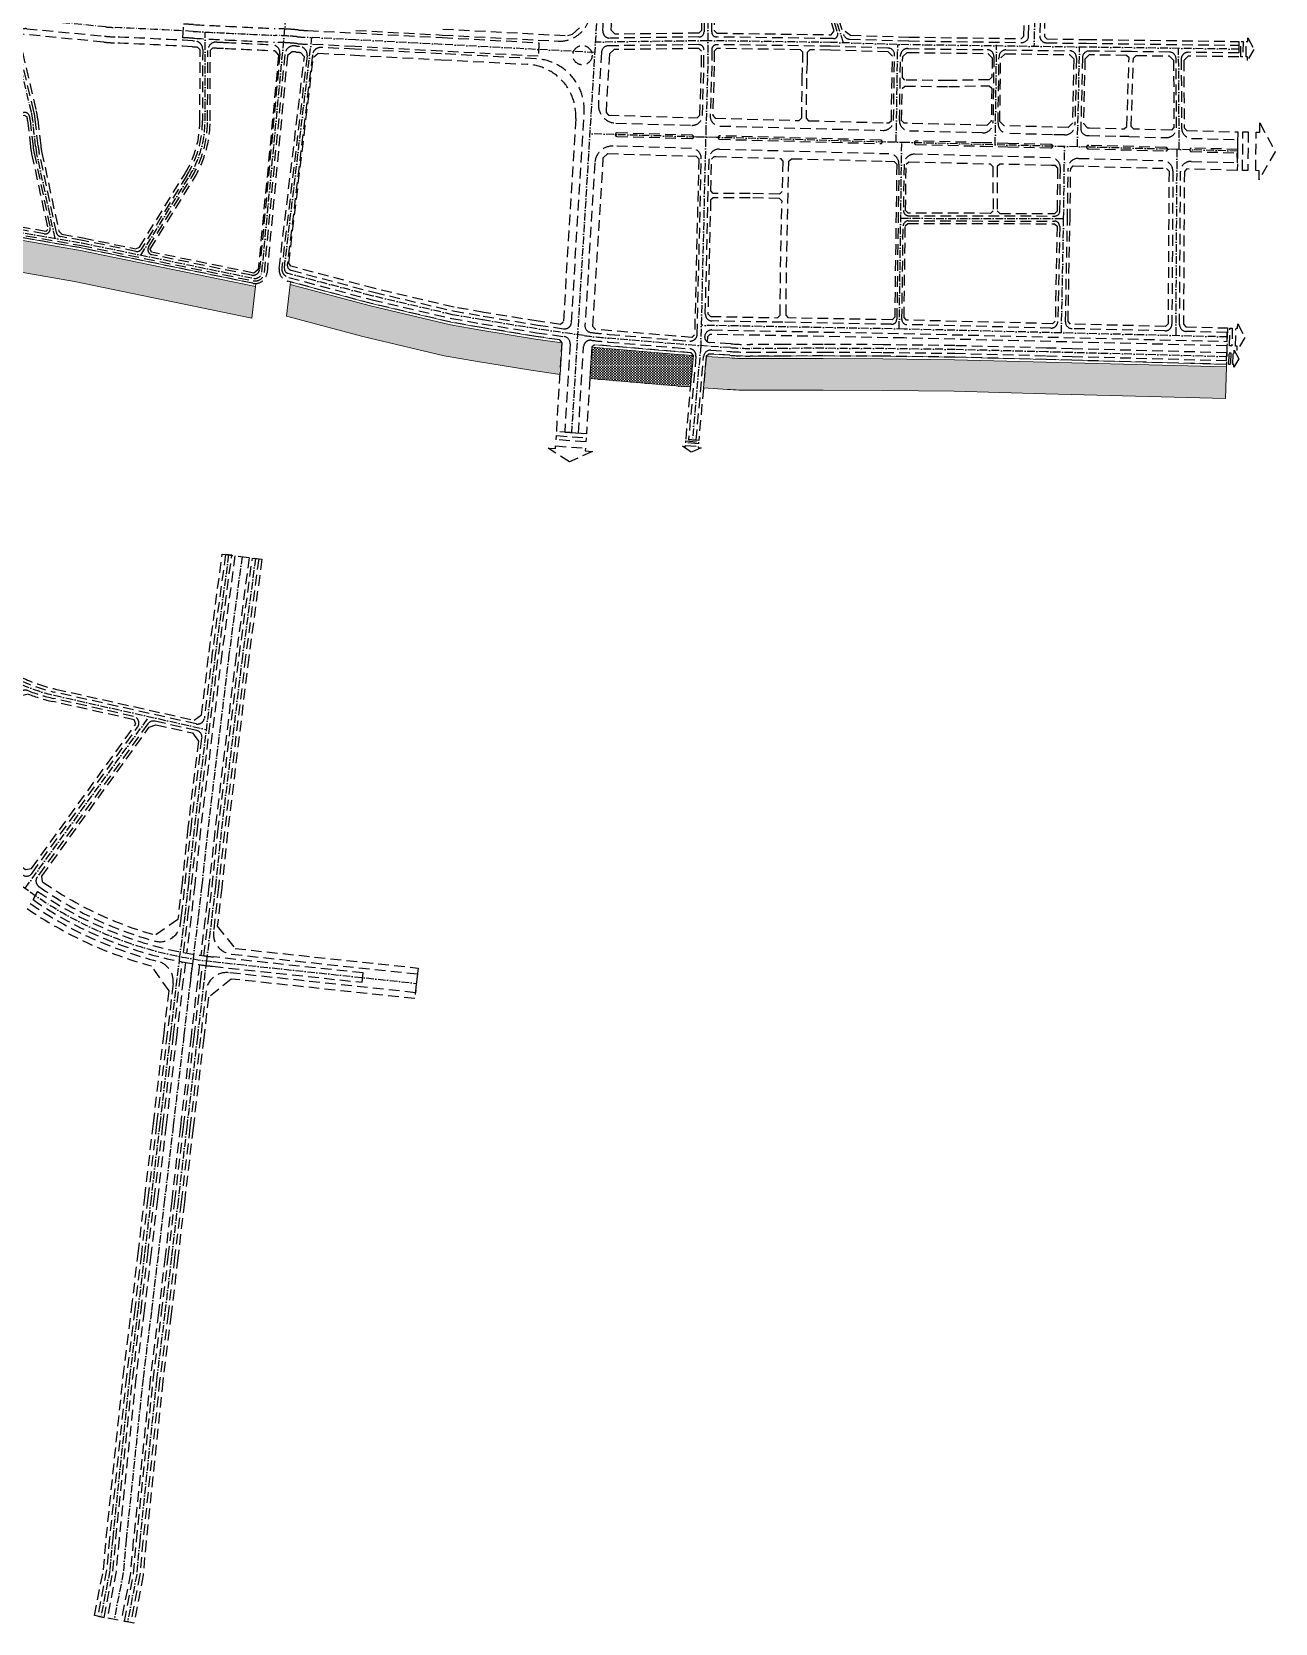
# Model space of a CAD drawing. Header units: metres. Extents: x 566107 to 571261, y 2062953 to 2068466.
# Drawn here: x 569235 to 570692, y 2062990 to 2064854 of the extents above; entities that cross this region are included whole.
import ezdxf

# ---------------------------------------------------------------- set-up
doc = ezdxf.new("R2010")
doc.units = ezdxf.units.M
doc.linetypes.add('ACAD_ISO10W100', pattern=[18.5, 12, -3, 0.5, -3])
doc.linetypes.add('HIDDEN', pattern=[0.375, 0.25, -0.125])
doc.layers.add('datKeSog', color=251, linetype='CONTINUOUS', lineweight=13)
doc.layers.add('datMatNc', color=150, linetype='CONTINUOUS', lineweight=13)
for name, color, linetype in [('hacth sdd', 8, 'CONTINUOUS'), ('LogDg phu', 7, 'CONTINUOUS'), ('TimDg', 222, 'CONTINUOUS'), ('ViaHeSphu', 32, 'CONTINUOUS')]:
    doc.layers.add(name, color=color, linetype=linetype)

msp = doc.modelspace()

# ---------------------------------------------------------------- hatches: boundary and pattern name
at = {"layer": 'hacth sdd'}
h = msp.add_hatch(dxfattribs=at)
h.set_pattern_fill('DASH', color=152, scale=0.5, style=0)
edge = h.paths.add_edge_path()
edge.add_line((568837.459, 2064562.002), (568933.757, 2064568.028))
edge.add_arc((568912.148, 2064913.353), 346, 273.580691, 279.855902)
edge.add_line((568971.373, 2064572.459), (569082.66, 2064591.794))
edge.add_arc((569096.183, 2064513.96), 79, 80.127558, 99.855902, ccw=False)
edge.add_line((569109.728, 2064591.79), (569284.965, 2064561.293))
edge.add_line((569284.965, 2064561.293), (569492.707, 2064518.576))
edge.add_line((569492.707, 2064518.576), (569496.983, 2064555.471))
edge.add_line((569496.983, 2064555.471), (569291.864, 2064597.648))
edge.add_line((569291.864, 2064597.648), (569116.072, 2064628.242))
edge.add_arc((569096.183, 2064513.96), 116, 80.127558, 99.855902)
edge.add_line((569076.327, 2064628.248), (568965.039, 2064608.913))
edge.add_arc((568912.148, 2064913.353), 309, 273.580691, 279.855902, ccw=False)
edge.add_line((568931.446, 2064604.956), (568810.822, 2064597.408))
edge.add_arc((568807.137, 2064656.292), 59, 220.390146, 273.580691, ccw=False)
edge.add_line((568762.2, 2064618.061), (568694.776, 2064697.311))
edge.add_line((568694.776, 2064697.311), (568616.569, 2064783.595))
edge.add_arc((568530.621, 2064705.692), 116, 42.189184, 58.961955)
edge.add_line((568590.431, 2064805.084), (568552.855, 2064827.695))
edge.add_arc((568596.166, 2064899.668), 84, 205.366648, 238.961955, ccw=False)
edge.add_line((568520.265, 2064863.682), (568517.296, 2064869.944))
edge.add_line((568517.296, 2064869.944), (568514.691, 2064870.79))
edge.add_line((568514.691, 2064870.79), (568490.754, 2064857.7))
edge.add_line((568490.754, 2064857.7), (568489.372, 2064851.338))
edge.add_line((568489.372, 2064851.338), (568491.721, 2064848.199))
edge.add_arc((568563.374, 2064901.828), 89.5, 216.813245, 244.311221)
edge.add_line((568524.578, 2064821.174), (568549.328, 2064809.268))
edge.add_arc((568458.08, 2064619.573), 210.5, 42.30272, 64.311221, ccw=False)
edge.add_line((568613.766, 2064761.25), (568733.636, 2064629.527))
edge.add_arc((568577.951, 2064487.85), 210.5, 27.900108, 42.30272, ccw=False)
edge.add_line((568763.983, 2064586.35), (568829.83, 2064461.987))
edge.add_line((568829.83, 2064461.987), (568851.506, 2064457.856))
edge.add_line((568851.506, 2064457.856), (568872.075, 2064482.201))
edge.add_line((568872.075, 2064482.201), (568846.46, 2064524.841))
edge.add_line((568846.46, 2064524.841), (568837.459, 2064562.002))
h = msp.add_hatch(dxfattribs=at)
h.set_pattern_fill('DASH', color=152, scale=0.5, style=0)
h.paths.add_polyline_path([(569824.985, 2064494.016), (569760.942, 2064504.525), (569725.245, 2064510.723), (569631.657, 2064532.73), (569537.517, 2064557.765), (569533.212, 2064520.624), (569622.666, 2064496.836), (569717.839, 2064474.456), (569754.781, 2064468.041), (569819.397, 2064457.438), (569853.783, 2064452.573), (569856.039, 2064489.622)])
h = msp.add_hatch(dxfattribs=at)
h.set_pattern_fill('DASH', color=152, scale=0.5, style=0)
h.paths.add_polyline_path([(570009.953, 2064474.761), (569987.319, 2064476.427), (569890.799, 2064484.623), (569888.55, 2064447.681), (569984.395, 2064439.542), (570006.697, 2064437.9)])
h = msp.add_hatch(dxfattribs=at)
h.set_pattern_fill('DASH', color=152, scale=0.5, style=0)
edge = h.paths.add_edge_path()
edge.add_line((570634.382, 2064461.324), (570453.354, 2064466.121))
edge.add_line((570453.354, 2064466.121), (570423.299, 2064466.968))
edge.add_line((570423.299, 2064466.968), (570315.962, 2064469.748))
edge.add_line((570315.962, 2064469.748), (570231.989, 2064470.859))
edge.add_line((570231.989, 2064470.859), (570162.008, 2064471.153))
edge.add_line((570162.008, 2064471.153), (570116.885, 2064471.072))
edge.add_line((570116.885, 2064471.072), (570076.24, 2064471.041))
edge.add_arc((570075.997, 2064789.459), 318.418, 265.772676, 270.043781, ccw=False)
edge.add_line((570052.525, 2064471.907), (570024.914, 2064473.651))
edge.add_line((570024.914, 2064473.651), (570021.657, 2064436.783))
edge.add_line((570021.657, 2064436.783), (570050.001, 2064434.993))
edge.add_arc((570075.997, 2064789.459), 355.418, 265.805485, 270.043781)
edge.add_line((570076.269, 2064434.041), (570116.932, 2064434.072))
edge.add_line((570116.932, 2064434.072), (570161.964, 2064434.153))
edge.add_line((570161.964, 2064434.153), (570231.667, 2064433.86))
edge.add_line((570231.667, 2064433.86), (570315.238, 2064432.754))
edge.add_line((570315.238, 2064432.754), (570422.299, 2064429.982))
edge.add_line((570422.299, 2064429.982), (570452.342, 2064429.134))
edge.add_line((570452.342, 2064429.134), (570633.402, 2064424.336))
edge.add_line((570633.402, 2064424.336), (570634.382, 2064461.324))

# ---------------------------------------------------------------- linework, layer by layer
at = {"layer": 'datKeSog'}
msp.add_lwpolyline([(569116.072, 2064628.242), (569291.864, 2064597.648), (569496.983, 2064555.471), (569497.33, 2064558.463), (569292.424, 2064600.596), (569116.586, 2064631.197, 0.08629439)], format="xyb", dxfattribs=at)
for points in [[(569725.846, 2064513.664), (569632.386, 2064535.641), (569537.866, 2064560.777), (569537.517, 2064557.765), (569631.657, 2064532.73), (569725.245, 2064510.723), (569760.942, 2064504.525), (569824.985, 2064494.016), (569856.039, 2064489.622), (569856.04, 2064489.632), (569853.252, 2064493.047), (569825.438, 2064496.982), (569761.441, 2064507.483)], [(569893.971, 2064487.364), (569890.8, 2064484.624), (569890.799, 2064484.623), (569987.319, 2064476.427), (570009.953, 2064474.761), (570009.953, 2064474.761), (570007.225, 2064477.969), (569987.556, 2064479.417)]]:
    msp.add_lwpolyline(points, close=True, dxfattribs=at)
msp.add_lwpolyline([(570316.02, 2064472.748), (570232.015, 2064473.859), (570162.012, 2064474.153), (570116.881, 2064474.072), (570076.238, 2064474.041, -0.01865107), (570052.731, 2064474.9), (570028.172, 2064476.451), (570024.914, 2064473.652), (570024.914, 2064473.651), (570052.525, 2064471.907, 0.01863837), (570076.24, 2064471.041), (570116.885, 2064471.072), (570162.008, 2064471.153), (570231.989, 2064470.859), (570315.962, 2064469.748), (570423.299, 2064466.968), (570453.354, 2064466.121), (570634.382, 2064461.324), (570634.462, 2064464.322), (570453.436, 2064469.119), (570423.38, 2064469.967)], format="xyb", close=True, dxfattribs=at)
at = {"layer": 'datMatNc'}
msp.add_lwpolyline([(569109.728, 2064591.79), (569284.965, 2064561.293), (569492.707, 2064518.576), (569496.983, 2064555.471), (569291.864, 2064597.648), (569116.072, 2064628.242, 0.08629439)], format="xyb", dxfattribs=at)
for points in [[(569824.985, 2064494.016), (569760.942, 2064504.525), (569725.245, 2064510.723), (569631.657, 2064532.73), (569537.517, 2064557.765), (569533.212, 2064520.624), (569622.666, 2064496.836), (569717.839, 2064474.456), (569754.781, 2064468.041), (569819.397, 2064457.438), (569853.783, 2064452.573), (569856.039, 2064489.622)], [(570009.953, 2064474.761), (569987.319, 2064476.427), (569890.799, 2064484.623), (569888.55, 2064447.681), (569984.395, 2064439.542), (570006.697, 2064437.9)]]:
    msp.add_lwpolyline(points, close=True, dxfattribs=at)
msp.add_lwpolyline([(570634.382, 2064461.324), (570453.354, 2064466.121), (570423.299, 2064466.968), (570315.962, 2064469.748), (570231.989, 2064470.859), (570162.008, 2064471.153), (570116.885, 2064471.072), (570076.24, 2064471.041, -0.01863837), (570052.525, 2064471.907), (570024.914, 2064473.651), (570021.657, 2064436.783), (570050.001, 2064434.993, 0.01849516), (570076.269, 2064434.041), (570116.932, 2064434.072), (570161.964, 2064434.153), (570231.667, 2064433.86), (570315.238, 2064432.754), (570422.299, 2064429.982), (570452.342, 2064429.134), (570633.402, 2064424.336)], format="xyb", close=True, dxfattribs=at)
at = {"layer": 'LogDg phu', "linetype": 'HIDDEN', "ltscale": 50}
for points in [[(569903.824, 2064854.801), (569911.082, 2064973.99), (569910.776, 2065018.385), (569910.247, 2065028.137), (569916.969, 2065203.45, -0.4323334), (569927.958, 2065213.017), (569982.757, 2065207.53, -0.21172392), (569986.984, 2065205.126), (570023.307, 2065155.976, -0.1634053), (570024.481, 2065152.341), (570022.477, 2064977.444), (570022.347, 2064853.673, -0.41008722), (570016.425, 2064847.68), (569911.914, 2064846.315, -0.43602133), (569903.824, 2064854.801)], [(570173.954, 2064845.712), (570170.735, 2064845.809), (570037.263, 2064847.666, -0.41045236), (570031.347, 2064853.672), (570031.477, 2064977.388), (570033.218, 2065129.295, -0.67095361), (570043.54, 2065133.387), (570054.323, 2065122.184, -0.02550478), (570062.48, 2065112.795), (570101.534, 2065062.916, -0.08474038), (570121.045, 2065026.79), (570157.135, 2064920.079), (570178.867, 2064852.235, -0.5178152), (570173.954, 2064845.712)], [(570162.834, 2064921.955), (570185.663, 2064850.687, 0.31768347), (570193.039, 2064845.131), (570262.216, 2064843.028), (570394.587, 2064841.259, 0.41183404), (570402.692, 2064849.087), (570403.464, 2064885.014, 0.46847805)], [(570416.442, 2064883.836), (570415.694, 2064849.043, 0.41659709), (570423.586, 2064840.872), (570470.178, 2064840.249), (570648.988, 2064837.933), (570648.872, 2064828.934), (570589.544, 2064829.702, 0.41969423), (570581.441, 2064821.657), (570581.903, 2064740.897, 0.40458454), (570593.576, 2064728.97), (570647.558, 2064727.498), (570647.409, 2064715.998), (570593.262, 2064717.474, 0.83673394), (570593.153, 2064713.476), (570647.357, 2064711.998)], [(569614.537, 2064855.342), (569715.877, 2064849.977), (569851.288, 2064842.823, 0.41186144), (569889.121, 2064876.585)], [(569425.518, 2064843.111, -0.39951123), (569434.983, 2064833.094), (569434.724, 2064749.375, -0.13859691), (569416.478, 2064685.572), (569363.094, 2064599.271, -0.31471943), (569356.783, 2064596.551), (569294.102, 2064609.439), (569268.527, 2064613.89, -0.30561796), (569263.69, 2064618.538), (569243.374, 2064712.892, -0.02567538), (569242.192, 2064720.186), (569238.819, 2064750.893, 0.03128701), (569237.15, 2064760.501), (569220.773, 2064829.055, -0.02894691), (569218.293, 2064842.95), (569217.897, 2064846.268, -0.47868228), (569228.787, 2064857.406), (569319.896, 2064848.61, 0.01283319), (569332.408, 2064847.725, -0.00225041), (569423.325, 2064843.229, 0.00009236), (569425.518, 2064843.111)], [(569117.101, 2064634.153), (569292.983, 2064603.544), (569494.185, 2064562.172, 0.44639352), (569507.352, 2064571.912), (569531.565, 2064828.22, -0.41220487), (569542.393, 2064837.242, -0.00280832), (569545.025, 2064836.997, 0.00500621), (569548.17, 2064836.717, -0.42609561), (569557.315, 2064825.562), (569527.722, 2064577.913, 0.37349807), (569535.817, 2064565.978), (569633.479, 2064540.006), (569726.747, 2064518.075), (569762.19, 2064511.921), (569826.118, 2064501.43), (569858.619, 2064496.832, -0.3910497), (569865.484, 2064488.425), (569859.18, 2064384.906), (569875.138, 2064383.723), (569881.309, 2064485.06, -0.43052875), (569890.221, 2064492.52, 0.00787224), (569910.414, 2064490.484), (569987.912, 2064483.903), (570005.51, 2064482.608, -0.41850309), (570012.891, 2064473.926), (570004.278, 2064376.424), (570013.243, 2064375.632), (570021.892, 2064473.541, -0.40690002), (570030.366, 2064480.821), (570053.038, 2064479.389, 0.01867047), (570076.235, 2064478.541), (570116.875, 2064478.572), (570162.017, 2064478.653), (570232.054, 2064478.358), (570316.108, 2064477.247), (570423.502, 2064474.465), (570453.559, 2064473.618), (570634.617, 2064468.82), (570634.836, 2064477.817), (570453.805, 2064482.614), (570423.745, 2064483.462), (570316.284, 2064486.245), (570232.133, 2064487.358), (570162.028, 2064487.653), (570116.864, 2064487.572), (570076.228, 2064487.541, -0.01871056), (570053.655, 2064488.368), (570028.847, 2064489.935, -0.40274921), (570023.227, 2064496.066), (570023.245, 2064496.822, -0.41267068), (570031.39, 2064504.63), (570256.65, 2064500.462), (570635.163, 2064491.22), (570635.42, 2064501.716), (570587.306, 2064502.891, -0.40889443), (570579.501, 2064510.939), (570580.615, 2064690.056, -0.42039124), (570592.942, 2064701.977), (570647.208, 2064700.497), (570647.135, 2064712.004)], [(569451.47, 2064841.777, 0.00043403), (569461.777, 2064841.278, 0.00032629), (569516.005, 2064838.739, -0.42835943), (569525.499, 2064827.809), (569501.693, 2064575.806, -0.44639352), (569492.117, 2064568.723), (569375.56, 2064592.69, -0.52123712), (569371.666, 2064601.723), (569421.581, 2064682.416, 0.13859691), (569440.724, 2064749.357), (569440.979, 2064831.82, -0.42777672), (569451.47, 2064841.777)], [(569902.3, 2064829.779), (569898.607, 2064769.128, 0.42333833), (569918.943, 2064746.861), (570008.15, 2064744.205, 0.41383718), (570020.502, 2064755.827), (570022.305, 2064813.872), (570022.325, 2064832.671, 0.41835198), (570016.246, 2064838.677), (569910.181, 2064837.292, 0.39273697), (569902.3, 2064829.779)], [(570237.876, 2064834.764), (570170.536, 2064836.811), (570037.408, 2064838.663, 0.4179848), (570031.325, 2064832.67), (570031.305, 2064813.728), (570029.505, 2064755.776, 0.41545059), (570041.177, 2064743.407), (570232.046, 2064738.285, 0.41723492), (570244.367, 2064750.082), (570245.632, 2064826.635, 0.41015703), (570237.876, 2064834.764)], [(570361.949, 2064824.688), (570360.859, 2064747.161, -0.41759934), (570348.553, 2064735.334), (570263.053, 2064737.523, -0.41155876), (570251.362, 2064749.718), (570252.626, 2064826.201, -0.41828176), (570260.868, 2064834.065), (570262.019, 2064834.03), (570354.057, 2064832.8, -0.41441618), (570361.949, 2064824.688)], [(570523.113, 2064830.563), (570473.75, 2064831.202, 0.41137797), (570465.649, 2064823.384), (570463.771, 2064740.467, 0.41408748), (570471.584, 2064732.288), (570473.658, 2064732.24), (570509.483, 2064731.263, -0.00344374), (570519.943, 2064730.978), (570563.571, 2064729.788, 0.4239086), (570575.898, 2064741.852), (570575.439, 2064822.034, 0.40875406), (570567.542, 2064829.987), (570523.113, 2064830.563)], [(570114.871, 2064513.587), (570031.724, 2064515.126, -0.41575813), (570023.875, 2064523.315), (570028.188, 2064704.705, -0.41510919), (570040.506, 2064716.416), (570235.154, 2064711.192), (570238.976, 2064711.1, -0.41119434), (570250.685, 2064698.938), (570248.177, 2064517.149, -0.4155928), (570242.066, 2064511.233), (570114.871, 2064513.587)], [(570428.515, 2064717.782, 1.11319775), (570428.617, 2064721.78), (570378.251, 2064723.07), (570348.259, 2064723.838), (570270.738, 2064725.823, 1), (570270.636, 2064721.824), (570348.157, 2064719.839), (570378.149, 2064719.071), (570428.515, 2064717.782)], [(570563.584, 2064718.284), (570473.369, 2064720.744), (570472.841, 2064720.756, 1.15464792), (570472.748, 2064716.757), (570473.268, 2064716.745), (570563.475, 2064714.285, 0.95340948), (570563.584, 2064718.284)], [(570439.307, 2064643.936), (570439.913, 2064694.145, 0.41025281), (570428.221, 2064706.285), (570268.986, 2064710.362, 0.4176746), (570256.68, 2064698.532), (570255.934, 2064644.447, 0.41765169), (570261.921, 2064638.364), (570433.295, 2064638.009, 0.41129213), (570439.307, 2064643.936)], [(570445.844, 2064514.309), (570448.189, 2064634.074), (570448.908, 2064693.718, -0.41867422), (570461.234, 2064705.569), (570559.947, 2064702.877, -0.40806275), (570571.62, 2064690.807), (570570.504, 2064511.449, -0.41955277), (570562.309, 2064503.502), (570453.647, 2064506.155, -0.41279793), (570445.844, 2064514.309)], [(570439.027, 2064625.892), (570436.848, 2064514.606, -0.41563062), (570428.654, 2064506.765), (570260.028, 2064510.882, -0.4111079), (570254.175, 2064516.963), (570255.685, 2064626.447, -0.41078378), (570261.697, 2064632.364), (570433.041, 2064632.009, -0.41934957), (570439.027, 2064625.892)], [(569232.931, 2063833.14, 0.08968614), (569382.347, 2063765.382, -0.37653968), (569400.32, 2063739.319), (569393.458, 2063680.703), (569380.984, 2063575.176, 0.00024675), (569380.982, 2063575.156), (569370.789, 2063488.194), (569363.122, 2063422.952), (569355.352, 2063357.506), (569345.531, 2063278.694), (569325.798, 2063090.014), (569322.417, 2063052.404), (569312.067, 2062998.442), (569319.432, 2062997.029), (569329.854, 2063051.359), (569333.263, 2063089.288), (569352.983, 2063277.84), (569362.797, 2063356.6), (569370.57, 2063422.073), (569378.238, 2063487.321), (569388.431, 2063574.283, -0.00024675), (569388.432, 2063574.296), (569400.906, 2063679.827), (569408.47, 2063744.435), (569410.997, 2063764.719, -0.10503558), (569236.27, 2063837.519), (569241.519, 2063847.264, 0.10534106), (569412.359, 2063775.656), (569417.63, 2063817.962), (569421.945, 2063855.683), (569428.763, 2063920.171), (569453.713, 2064125.976), (569469.095, 2064240.763), (569461.662, 2064241.759), (569446.273, 2064126.925), (569436.968, 2064050.167, -0.44386032), (569427.274, 2064043.324), (569261.741, 2064080.479, -0.10221422), (569189.381, 2064113.186)], [(569230.118, 2064082.364, 0.34244906), (569220.706, 2064079.606), (569125.078, 2063947.323, 0.41537914), (569126.9, 2063936.135), (569223.867, 2063866.622, 0.41304894), (569235.011, 2063868.437), (569358.739, 2064039.59, 0.53851654), (569354.007, 2064052.083), (569260.099, 2064073.161, -0.03853705), (569230.118, 2064082.364)], [(569243.051, 2063852.901, 0.08607006), (569378.817, 2063789.059, 0.45701669), (569408.985, 2063809.237), (569410.182, 2063818.852), (569414.49, 2063856.503), (569421.31, 2063921.017), (569434.125, 2064026.721, 0.38517554), (569427.935, 2064035.489), (569378.957, 2064046.483, 0.29995352), (569370.721, 2064043.364), (569241.159, 2063864.139, 0.41851589), (569243.051, 2063852.901)]]:
    msp.add_lwpolyline(points, format="xyb", dxfattribs=at)
for points in [[(569411.708, 2064846.853), (569412.552, 2064862.831, -0.00029151), (569424.349, 2064862.201, 0.0016194), (569462.678, 2064860.257, 0.00034408), (569519.837, 2064857.583, -0.00291876), (569536.544, 2064856.715, -0.01020555), (569546.895, 2064855.904, 0.02070484), (569558.356, 2064855.248), (569614.38, 2064852.346), (569715.719, 2064846.982), (569828.997, 2064840.997), (569828.153, 2064825.019), (569714.875, 2064831.004), (569613.543, 2064836.368), (569557.808, 2064839.255, -0.02022632), (569545.32, 2064839.982, 0.01020555), (569535.621, 2064840.742, 0.00291876), (569519.1, 2064841.6, -0.00034408), (569461.92, 2064844.275, -0.0016194), (569423.487, 2064846.224, 0.00029151), (569411.708, 2064846.853, 0.00029151)], [(569613.386, 2064833.372), (569573.93, 2064835.416, 0.39467326), (569563.484, 2064826.616), (569534.142, 2064581.072, 0.37349807), (569538.558, 2064574.562), (569635.666, 2064548.738), (569728.548, 2064526.897), (569763.689, 2064520.795), (569827.477, 2064510.328), (569857.902, 2064506.023, 0.43776316), (569867.008, 2064513.458), (569881.937, 2064758.607, 0.4165696), (569825.213, 2064822.17), (569714.717, 2064828.008)], [(570366.854, 2064746.731), (570367.949, 2064824.619, -0.41401097), (570376.055, 2064832.506), (570450.755, 2064831.508, -0.41693459), (570458.646, 2064823.327), (570456.864, 2064744.636, -0.41433965), (570444.59, 2064732.911), (570430.444, 2064733.237), (570378.546, 2064734.566, -0.41083587)], [(569074.273, 2064640.07), (569004.59, 2064627.964, -0.50956744), (568997.623, 2064634.726), (569010.645, 2064725.63, -0.40135162), (569017.172, 2064730.751), (569051.594, 2064727.361, 0.07908062), (569091.76, 2064729.761), (569225.07, 2064759.222, -0.42901355), (569232.281, 2064754.362, -0.01446081), (569232.855, 2064750.238), (569236.228, 2064719.531, 0.02567538), (569237.509, 2064711.629), (569256.292, 2064624.393, -0.53184167), (569249.398, 2064617.219), (569118.129, 2064640.064, 0.08629439)], [(569920.544, 2064731.307), (570008.046, 2064728.701, 1), (570008.165, 2064732.699), (569920.663, 2064735.305, 1.11407927)], [(570040.761, 2064727.913), (570229.131, 2064722.858, 1), (570229.239, 2064726.856), (570040.868, 2064731.912, 1)], [(570005.718, 2064491.617, 0.42884969), (570014.303, 2064499.405), (570019.191, 2064704.931, 0.41245925), (570007.551, 2064717.211), (569915.997, 2064719.937, 0.40514729), (569894.411, 2064700.223), (569882.831, 2064510.053, 0.39744495), (569889.871, 2064501.623, 0.00842442), (569911.176, 2064499.452), (569988.623, 2064492.875)]]:
    msp.add_lwpolyline(points, format="xyb", close=True, dxfattribs=at)
for points in [[(570659.34, 2064842.318), (570659.395, 2064846.613), (570666.587, 2064833.185), (570659.052, 2064819.988), (570659.108, 2064824.283), (570657.472, 2064824.304), (570657.704, 2064842.339)], [(570651.268, 2064824.403), (570651.501, 2064842.401), (570653.954, 2064842.407), (570653.722, 2064824.371)], [(570653.228, 2064691.418), (570653.811, 2064736.419), (570659.944, 2064736.432), (570659.365, 2064691.338)], [(570673.41, 2064736.211), (570673.549, 2064746.95), (570691.529, 2064713.376), (570672.691, 2064680.379), (570672.83, 2064691.117), (570668.739, 2064691.17), (570669.319, 2064736.264)], [(570647.554, 2064506.693), (570647.677, 2064511.703), (570655.886, 2064495.942), (570646.92, 2064480.646), (570647.043, 2064485.656), (570645.134, 2064485.703), (570645.646, 2064506.74)], [(570637.898, 2064485.901), (570638.411, 2064506.895), (570641.273, 2064506.868), (570640.761, 2064485.831)], [(570637.36, 2064464.252), (570637.699, 2064477.747), (570639.539, 2064477.729), (570639.2, 2064464.205)], [(570643.577, 2064477.614), (570643.658, 2064480.834), (570648.928, 2064470.698), (570643.158, 2064460.87), (570643.239, 2064464.09), (570642.012, 2064464.121), (570642.35, 2064477.645)], [(569849.353, 2064380.848), (569884.26, 2064378.261), (569883.979, 2064373.498), (569849, 2064376.088)], [(569883.169, 2064363.055), (569891.499, 2064362.438), (569864.582, 2064350.073), (569839.86, 2064366.262), (569848.19, 2064365.645), (569848.425, 2064368.818), (569883.404, 2064366.229)], [(570015.492, 2064366.822), (570019.058, 2064366.507), (570007.449, 2064361.372), (569996.954, 2064368.458), (570000.52, 2064368.143), (570000.64, 2064369.502), (570015.612, 2064368.18)], [(570001.11, 2064374.651), (570016.052, 2064373.331), (570015.903, 2064371.292), (570000.93, 2064372.613)]]:
    msp.add_lwpolyline(points, close=True, dxfattribs=at)
at = {"layer": 'LogDg phu', "linetype": 'HIDDEN', "ltscale": 50, "elevation": 0}
for points in [[(569436.366, 2063771.791), (569441.758, 2063815.079), (569446.1, 2063853.024), (569452.909, 2063917.432), (569477.818, 2064122.9), (569493.18, 2064237.535), (569500.614, 2064236.539), (569485.258, 2064121.95), (569460.361, 2063916.586), (569453.555, 2063852.204), (569447.615, 2063800.291, 0.41644053), (569468.913, 2063773.698), (569686.532, 2063750.473), (569684.198, 2063728.598), (569465.285, 2063751.96, 0.41122325), (569438.901, 2063730.886), (569432.489, 2063676.111), (569420.013, 2063570.567), (569409.822, 2063483.619), (569402.15, 2063418.342), (569394.365, 2063352.759), (569384.577, 2063274.22), (569364.915, 2063086.21), (569361.384, 2063046.93), (569350.663, 2062991.039), (569343.297, 2062992.451), (569353.947, 2063047.974), (569357.45, 2063086.936), (569377.126, 2063275.074), (569386.92, 2063353.665), (569394.702, 2063419.222), (569402.373, 2063484.492), (569412.565, 2063571.447), (569425.04, 2063676.988), (569432.595, 2063741.521), (569435.006, 2063760.875)], [(569435.006, 2063760.875, 0.00644137), (569446.659, 2063759.479), (569621.881, 2063740.779), (569623.048, 2063751.717), (569447.826, 2063770.417, -0.00649116), (569436.367, 2063771.791)]]:
    msp.add_lwpolyline(points, format="xyb", dxfattribs=at)
msp.add_lwpolyline([(569447.826, 2063770.417, -0.02017209), (569412.359, 2063775.656, -0.10534106), (569241.519, 2063847.264), (569236.27, 2063837.519, 0.10503558), (569410.997, 2063764.719, 0.01979074), (569446.659, 2063759.479), (569621.881, 2063740.779), (569623.048, 2063751.717)], format="xyb", close=True, dxfattribs=at)
at = {"layer": 'LogDg phu', "linetype": 'HIDDEN', "ltscale": 50}
msp.add_circle((569879.918, 2064826.343), 11.302, dxfattribs=at)
at = {"layer": 'TimDg', "linetype": 'ACAD_ISO10W100', "ltscale": 0.75}
for points in [[(570355.73, 2065329.556), (570355.73, 2065252.291), (570352.23, 2065246.318), (570352.23, 2065175.984, 0.0555904), (570328.092, 2065106.216, 0.05906197), (570326.898, 2065094.775), (570325.109, 2065053.514, 0.17479629), (570345.783, 2064989.742, 0.08834296), (570354.627, 2064981.747, -0.05432043), (570378.91, 2064962.616, -0.0882649), (570389.992, 2064947.057), (570410.495, 2064909.646), (570408.925, 2064836.567)], [(570185.663, 2064840.853), (570159.984, 2064921.017), (570123.887, 2065027.751, 0.08474038), (570103.896, 2065064.765), (570064.842, 2065114.644, 0.02550478), (570056.484, 2065124.265), (570030.589, 2065151.169), (569982.179, 2065216.676)], [(569894.271, 2064829.537), (569715.297, 2064838.993), (569613.961, 2064844.357), (569558.084, 2064847.252, -0.02045579), (569546.107, 2064847.943, 0.01020555), (569536.083, 2064848.728, 0.00291876), (569519.469, 2064849.591, -0.00034408), (569462.299, 2064852.266, -0.0016194), (569423.918, 2064854.213, 0.00225041), (569332.902, 2064858.714, -0.01283319), (569320.953, 2064859.559), (569184.286, 2064872.753, 0.01264722), (569163.054, 2064874.447), (569138.07, 2064875.804), (569105.865, 2064876.833), (569010.37, 2064881.863), (568990.166, 2064882.927), (568938.999, 2064885.745, -0.02061511), (568920.085, 2064887.302), (568819.615, 2064899.762), (568728.969, 2064910.188), (568650.357, 2064918.979, 0.15414674), (568517.4, 2064892.786), (568466.297, 2064864.842)], [(568528.397, 2064867.538, 0.14764623), (568557.496, 2064835.407), (568595.071, 2064812.795, -0.07331596), (568623.237, 2064789.639), (568701.54, 2064703.251), (568769.055, 2064623.893, 0.23634642), (568810.26, 2064606.39), (568930.884, 2064613.938, 0.02738762), (568963.499, 2064617.78), (569074.787, 2064637.115, -0.08629439), (569117.615, 2064637.109), (569293.543, 2064606.491), (569494.789, 2064565.111, 0.44639352), (569504.365, 2064572.194), (569535.389, 2064900.597, -0.02429348)], [(569262.035, 2064611.975), (569240.442, 2064712.26, -0.02567538), (569239.21, 2064719.859), (569235.837, 2064750.566, 0.03128701), (569234.232, 2064759.804), (569217.855, 2064828.358, -0.02894691), (569215.314, 2064842.594), (569212.035, 2064870.074)], [(569362.338, 2064592.346), (569419.03, 2064683.994, 0.13859691), (569437.724, 2064749.366), (569438.046, 2064853.467)], [(570634.726, 2064473.319), (570453.682, 2064478.116), (570423.624, 2064478.964), (570316.196, 2064481.746), (570232.094, 2064482.858), (570162.023, 2064483.153), (570116.869, 2064483.072), (570076.231, 2064483.041, -0.0186903), (570053.346, 2064483.879), (570026.537, 2064485.572), (569988.267, 2064488.389), (569910.795, 2064494.968, -0.01138942), (569881.807, 2064498.096), (569826.798, 2064505.879), (569762.94, 2064516.358), (569727.647, 2064522.486), (569634.573, 2064544.372), (569535.09, 2064570.828, -0.37349807), (569530.675, 2064577.338), (569562.898, 2064847.002)]]:
    msp.add_lwpolyline(points, format="xyb", dxfattribs=at)
for points in [[(569911.806, 2065277.575), (569902.239, 2065028.074), (569902.777, 2065018.141), (569903.08, 2064974.206), (569867.159, 2064384.314)], [(570028.993, 2065153.33), (570026.977, 2064977.416), (570026.805, 2064813.8), (570024.569, 2064741.828), (570018.49, 2064486.165), (570008.761, 2064376.028)], [(570648.93, 2064833.434), (570470.12, 2064835.75), (570470.12, 2064835.75), (570262.118, 2064838.529), (570262.118, 2064838.529), (570170.635, 2064841.31), (570026.651, 2064843.313), (569895.005, 2064841.594)], [(570247.443, 2064724.399), (570249.333, 2064838.796)], [(570363.498, 2064721.447), (570365.142, 2064838.413)], [(570459.785, 2064719.057), (570462.43, 2064835.85)], [(570579.046, 2064715.861), (570578.368, 2064834.347)], [(570647.383, 2064713.998), (570473.319, 2064718.744), (570430.115, 2064719.741), (570260.276, 2064724.09), (570235.498, 2064724.688), (570036.698, 2064730.023), (570013.684, 2064730.534), (569888.469, 2064734.263)], [(570251.021, 2064505.817), (570254.034, 2064724.24)], [(570441.087, 2064501.21), (570443.689, 2064634.146), (570444.717, 2064719.404)], [(570576.276, 2064715.937), (570574.921, 2064497.942)], [(570252.808, 2064635.383), (570443.7, 2064634.987)], [(570635.292, 2064496.468), (570256.763, 2064505.71), (570019.059, 2064510.109)], [(569226.947, 2063850.88), (569372.22, 2064051.838)]]:
    msp.add_lwpolyline(points, dxfattribs=at)
at = {"layer": 'TimDg', "linetype": 'ACAD_ISO10W100', "ltscale": 0.75, "elevation": 0}
for points in [[(566803.155, 2064656.082), (567685.026, 2064355.582, 0.02300435), (567707.107, 2064349.175), (568107.625, 2064252.683, 0.07699729), (568145.766, 2064249.521), (568475.06, 2064272.93, -0.16092798), (568727.387, 2064208.998), (569232.814, 2063846.674, 0.12962825), (569447.242, 2063764.948), (569685.365, 2063739.536)], [(568929.787, 2064297.124), (569187.177, 2064110.152, 0.10221422), (569260.92, 2064076.82), (569438.882, 2064036.876)], [(569407.988, 2063770.899), (569404.747, 2063744.885), (569397.182, 2063680.265), (569384.708, 2063574.736, 0.00024675), (569384.706, 2063574.72), (569374.514, 2063487.758), (569366.846, 2063422.512), (569359.075, 2063357.053), (569349.257, 2063278.267), (569329.53, 2063089.651), (569326.136, 2063051.882), (569315.75, 2062997.735)], [(569423.662, 2063768.097), (569420.532, 2063742.978), (569412.973, 2063678.407), (569400.498, 2063572.87, 0.00024675), (569400.498, 2063572.869), (569390.306, 2063485.907), (569382.636, 2063420.647), (569374.858, 2063355.132), (569365.054, 2063276.457), (569345.356, 2063088.112), (569341.901, 2063049.667), (569331.365, 2062994.74)], [(569422.981, 2063762.636), (569420.532, 2063742.978), (569412.973, 2063678.407), (569400.498, 2063572.87, 0.00024675), (569400.498, 2063572.869), (569390.306, 2063485.907), (569382.636, 2063420.647), (569374.858, 2063355.132), (569365.054, 2063276.457), (569345.356, 2063088.112), (569341.901, 2063049.667), (569331.365, 2062994.74)]]:
    msp.add_lwpolyline(points, format="xyb", dxfattribs=at)
for points in [[(569465.378, 2064241.261), (569449.993, 2064126.45), (569425.037, 2063920.594), (569418.218, 2063856.093), (569413.906, 2063818.407), (569407.988, 2063770.899)], [(569481.138, 2064239.149), (569465.766, 2064124.438), (569440.836, 2063918.802), (569434.022, 2063854.354), (569429.694, 2063816.521), (569423.662, 2063768.097)], [(569481.138, 2064239.149), (569465.766, 2064124.438), (569440.836, 2063918.802), (569434.022, 2063854.354), (569429.694, 2063816.521), (569424.342, 2063773.558)], [(569496.897, 2064237.037), (569481.538, 2064122.425), (569456.635, 2063917.009), (569449.827, 2063852.614), (569445.482, 2063814.634), (569439.405, 2063765.854)], [(569439.405, 2063765.854), (569436.318, 2063741.071), (569428.764, 2063676.55), (569416.289, 2063571.007), (569406.098, 2063484.056), (569398.426, 2063418.782), (569390.642, 2063353.212), (569380.852, 2063274.647), (569361.182, 2063086.573), (569357.666, 2063047.452), (569346.98, 2062991.745)]]:
    msp.add_lwpolyline(points, dxfattribs=at)
at = {"layer": 'ViaHeSphu', "linetype": 'HIDDEN', "ltscale": 50}
for points in [[(569994.057, 2065029.085), (570017.059, 2065028.148), (570020.022, 2065025.026), (570019.477, 2064977.463), (570019.348, 2064855.219), (570016.345, 2064852.179), (569918.099, 2064850.896), (569913.404, 2064855.822), (569920.584, 2064973.734), (569920.274, 2065018.675), (569919.773, 2065027.915), (569922.61, 2065030.837)], [(570129.644, 2064911.11), (570037.409, 2064914.733), (570034.408, 2064911.85), (570034.348, 2064855.207), (570037.345, 2064852.165), (570170.835, 2064850.308), (570171.39, 2064850.292), (570174.863, 2064854.901), (570155.789, 2064914.447), (570151.96, 2064916.588)], [(569917.002, 2064832.881), (569911.699, 2064827.825), (569907.52, 2064759.205), (569910.337, 2064756.122), (570014.412, 2064753.023), (570017.504, 2064755.932), (570019.305, 2064813.92), (570019.323, 2064831.217), (570016.326, 2064834.178)], [(570034.305, 2064813.68), (570032.502, 2064755.645), (570035.408, 2064752.566), (570133.883, 2064749.923), (570136.909, 2064752.842), (570137.331, 2064799.418), (570138.076, 2064817.599), (570138.241, 2064829.76), (570135.282, 2064832.801), (570037.326, 2064834.164), (570034.323, 2064831.206)], [(570243.106, 2064825.101), (570238.191, 2064830.252), (570170.436, 2064832.312), (570146.281, 2064832.648), (570143.241, 2064829.69), (570143.075, 2064817.463), (570142.33, 2064799.293), (570141.908, 2064752.708), (570144.88, 2064749.628), (570236.071, 2064747.18), (570238.817, 2064747.114), (570241.866, 2064750.041)], [(570356.57, 2064797.642), (570309.089, 2064796.574), (570257.646, 2064797.156), (570254.696, 2064800.19), (570255.102, 2064824.736), (570260.182, 2064829.584), (570261.921, 2064829.531), (570354.999, 2064828.287), (570359.928, 2064823.221), (570359.612, 2064800.709)], [(570368.884, 2064748.818), (570369.927, 2064823.087), (570374.997, 2064828.02), (570450.727, 2064827.008), (570455.614, 2064821.942), (570453.91, 2064746.699), (570448.798, 2064741.816), (570430.663, 2064742.235), (570373.812, 2064743.69)], [(570517.826, 2064743.04), (570520.374, 2064823.098), (570517.47, 2064826.135), (570473.726, 2064826.702), (570468.613, 2064821.768), (570466.906, 2064746.4), (570471.792, 2064741.285), (570473.885, 2064741.237), (570514.732, 2064740.123)], [(570567.419, 2064825.489), (570572.448, 2064820.424), (570572.899, 2064741.537), (570569.918, 2064738.618), (570525.728, 2064739.823), (570522.824, 2064742.904), (570525.374, 2064823.033), (570528.469, 2064825.993)], [(570254.481, 2064787.191), (570257.531, 2064790.157), (570309.128, 2064789.573), (570356.472, 2064790.638), (570359.429, 2064787.706), (570358.886, 2064749.074), (570353.818, 2064744.202), (570260.835, 2064746.583), (570256.812, 2064746.68), (570253.863, 2064749.752)], [(569895.066, 2064505.336), (569892.259, 2064508.584), (569904.298, 2064706.282), (569909.599, 2064711.124), (570013.099, 2064708.042), (570013.263, 2064708.038), (570016.191, 2064704.972), (570011.286, 2064498.724), (570008.223, 2064495.945), (569988.979, 2064497.361)], [(570030.303, 2064667.476), (570031.187, 2064704.639), (570034.258, 2064707.571), (570036.146, 2064707.53), (570111.812, 2064705.499), (570114.745, 2064702.419), (570113.961, 2064666.602), (570110.896, 2064663.665), (570076.457, 2064664.369), (570033.232, 2064664.47)], [(570242.667, 2064516.473), (570121.423, 2064518.717), (570118.454, 2064521.772), (570119.019, 2064577.853), (570121.743, 2064702.231), (570124.807, 2064705.15), (570234.925, 2064702.195), (570245.226, 2064701.946), (570248.184, 2064698.874), (570245.708, 2064519.417)], [(570258.433, 2064644.371), (570259.181, 2064698.61), (570262.222, 2064701.533), (570357.778, 2064699.086), (570360.787, 2064696.009), (570360.968, 2064644.158), (570357.978, 2064641.165), (570261.392, 2064641.365)], [(570433.949, 2064697.147), (570429.568, 2064697.248), (570368.776, 2064698.804), (570365.787, 2064695.881), (570365.968, 2064644.148), (570368.978, 2064641.142), (570433.272, 2064641.009), (570436.308, 2064644.002), (570436.912, 2064694.078)], [(570472.752, 2064696.251), (570564.138, 2064693.759), (570567.119, 2064690.678), (570566.006, 2064511.663), (570562.988, 2064508.737), (570451.789, 2064511.452), (570448.849, 2064514.524), (570451.189, 2064634.027), (570451.908, 2064693.732), (570454.944, 2064696.662)], [(570029.807, 2064520.412), (570108.425, 2064518.957), (570111.455, 2064521.902), (570112.02, 2064577.964), (570113.72, 2064655.605), (570110.786, 2064658.666), (570076.4, 2064659.369), (570033.113, 2064659.47), (570030.042, 2064656.478), (570026.879, 2064523.467)], [(570258.185, 2064626.372), (570261.226, 2064629.365), (570433.087, 2064629.009), (570436.029, 2064626.003), (570433.853, 2064514.89), (570430.795, 2064511.964), (570259.664, 2064516.143), (570256.706, 2064519.216)]]:
    msp.add_lwpolyline(points, close=True, dxfattribs=at)
for points in [[(570422.048, 2064888.691), (570421.182, 2064848.404), (570424.117, 2064845.365), (570470.236, 2064844.749), (570649.047, 2064842.433), (570648.814, 2064824.434), (570589.42, 2064825.204), (570584.449, 2064820.268), (570584.901, 2064741.209), (570587.917, 2064738.128), (570647.675, 2064736.498), (570647.092, 2064691.497), (570588.133, 2064693.105), (570585.116, 2064690.187), (570584.003, 2064511.224), (570586.984, 2064508.151), (570635.548, 2064506.965), (570635.035, 2064485.971), (570634.462, 2064464.322), (570453.436, 2064469.119), (570423.38, 2064469.967), (570316.02, 2064472.748), (570232.015, 2064473.859), (570162.012, 2064474.153), (570116.881, 2064474.072), (570076.238, 2064474.041, -0.01865107), (570052.731, 2064474.9), (570028.172, 2064476.451), (570024.914, 2064473.652), (570016.232, 2064375.368), (570001.29, 2064376.688), (570009.953, 2064474.761), (570007.225, 2064477.969), (569987.556, 2064479.417), (569893.971, 2064487.364), (569890.8, 2064484.624), (569884.612, 2064383.021), (569849.705, 2064385.608), (569856.04, 2064489.632), (569853.252, 2064493.047), (569825.438, 2064496.982), (569761.441, 2064507.483), (569725.846, 2064513.664), (569632.386, 2064535.641), (569534.867, 2064561.574, -0.37349807), (569524.563, 2064576.765), (569554.151, 2064824.369), (569549.751, 2064829.585, -0.0082479), (569544.336, 2064830.03, 0.00497746), (569539.808, 2064830.433), (569534.349, 2064825.793), (569510.338, 2064571.63, -0.44639352), (569493.581, 2064559.234), (569292.424, 2064600.596), (569116.586, 2064631.197, 0.08629439)], [(569191.585, 2064116.22, 0.10221422), (569262.562, 2064084.138), (569424.874, 2064047.706), (569433.642, 2064053.896), (569442.553, 2064127.4), (569457.945, 2064242.257), (569504.33, 2064236.041), (569488.978, 2064121.475), (569464.087, 2063916.163), (569457.282, 2063851.794), (569452.929, 2063813.744), (569452.048, 2063806.67), (569472.945, 2063780.307), (569687.275, 2063757.434), (569683.455, 2063721.637), (569468.494, 2063744.578), (569441.788, 2063723.294), (569436.213, 2063675.673), (569423.737, 2063570.127), (569413.547, 2063483.183), (569405.874, 2063417.902), (569398.087, 2063352.306), (569388.303, 2063273.793), (569368.647, 2063085.848), (569365.102, 2063046.407), (569354.346, 2062990.332), (569308.384, 2062999.148), (569318.699, 2063052.926), (569322.065, 2063090.377), (569341.805, 2063279.121), (569351.63, 2063357.959), (569359.398, 2063423.392), (569367.065, 2063488.631), (569377.257, 2063575.593, -0.00024675), (569377.26, 2063575.616), (569389.733, 2063681.141), (569395.53, 2063730.658), (569375.037, 2063760.042, -0.08628752), (569229.388, 2063827.081)]]:
    msp.add_lwpolyline(points, format="xyb", dxfattribs=at)
for points in [[(570187.587, 2064854.514), (570194.11, 2064849.601), (570262.315, 2064847.527), (570394.119, 2064845.766), (570397.183, 2064848.725), (570398.122, 2064892.41)], [(569716.247, 2064856.968), (569862.91, 2064849.219), (569868.144, 2064851.058), (569876.38, 2064858.408)], [(570635.035, 2064485.971), (570256.538, 2064495.213), (570029.308, 2064499.418), (570026.237, 2064496.474), (570026.102, 2064490.8)]]:
    msp.add_lwpolyline(points, dxfattribs=at)
for points in [[(569332.093, 2064840.732, -0.01283319), (569319.224, 2064841.642), (569223.317, 2064850.902), (569220.686, 2064848.211), (569221.272, 2064843.305, 0.02894691), (569223.691, 2064829.752), (569240.068, 2064761.198, -0.03128701), (569241.801, 2064751.221), (569245.174, 2064720.514, 0.02567538), (569246.307, 2064713.523), (569266.417, 2064620.125), (569270.004, 2064616.678), (569294.662, 2064612.387), (569356.502, 2064599.671), (569361.018, 2064601.618), (569413.927, 2064687.151, 0.13859691), (569431.724, 2064749.385), (569431.982, 2064832.758), (569428.995, 2064835.916, -0.0002544), (569422.948, 2064836.239, 0.00225041)], [(569461.445, 2064834.286, 0.00034408), (569518.64, 2064831.61, -0.00012305), (569519.332, 2064831.578), (569523.856, 2064826.359), (569500.13, 2064575.212), (569494.762, 2064571.242), (569374.897, 2064595.889), (569373.536, 2064599.044), (569424.132, 2064680.838, 0.13859691), (569443.724, 2064749.348), (569443.98, 2064832.141), (569446.985, 2064834.99, 0.00060821)], [(569714.347, 2064821.018), (569815.301, 2064815.684, -0.4165696), (569872.024, 2064752.121), (569857.502, 2064513.645), (569854.349, 2064511.071), (569828.157, 2064514.776), (569764.438, 2064525.232), (569729.449, 2064531.308), (569636.76, 2064553.103), (569538.427, 2064579.253), (569535.884, 2064583.003), (569564.669, 2064823.891), (569570.255, 2064828.597), (569613.02, 2064826.382)], [(569073.76, 2064643.026), (569002.963, 2064630.726), (569000.433, 2064633.183), (569013.596, 2064725.077), (569017.007, 2064727.753), (569051.299, 2064724.375, 0.07908062), (569092.407, 2064726.831), (569225.798, 2064756.311), (569229.297, 2064754.013, -0.01501149), (569229.873, 2064749.911), (569233.246, 2064719.203, 0.02567538), (569234.576, 2064710.997), (569253.664, 2064622.345), (569251.34, 2064619.926), (569118.644, 2064643.02, 0.08629439)], [(569354.598, 2064048.107), (569259.277, 2064069.502, -0.03647493), (569230.338, 2064078.255), (569222.763, 2064076.051), (569130.45, 2063948.354), (569131.585, 2063941.389), (569227.333, 2063872.751), (569234.326, 2063873.89), (569356.547, 2064042.96)], [(569247.381, 2063858.414), (569246.509, 2063865.139), (569372.472, 2064039.385), (569380.28, 2064042.342), (569423.059, 2064032.74), (569429.902, 2064023.047), (569417.584, 2063921.44), (569410.763, 2063856.914), (569406.459, 2063819.297), (569405.819, 2063814.164), (569379.556, 2063796.117, -0.08517369)]]:
    msp.add_lwpolyline(points, format="xyb", close=True, dxfattribs=at)
at = {"layer": 'ViaHeSphu', "linetype": 'HIDDEN', "ltscale": 50, "elevation": 0}
for points in [[(569472.812, 2064240.265), (569457.433, 2064125.501), (569432.489, 2063919.749), (569425.673, 2063855.273), (569421.353, 2063817.517), (569416.053, 2063774.973)], [(569489.463, 2064238.033), (569474.098, 2064123.374), (569449.182, 2063917.854), (569442.372, 2063853.435), (569438.035, 2063815.524), (569432.65, 2063772.301)], [(569431.29, 2063761.384), (569431.27, 2063761.225), (569428.872, 2063741.97), (569421.316, 2063677.426), (569408.841, 2063571.887), (569398.649, 2063484.929), (569390.978, 2063419.662), (569383.197, 2063354.118), (569373.4, 2063275.501), (569353.717, 2063087.299), (569350.229, 2063048.497), (569339.615, 2062993.158)]]:
    msp.add_lwpolyline(points, dxfattribs=at)
for points in [[(569414.691, 2063764.042), (569412.193, 2063743.986), (569404.631, 2063679.389), (569392.156, 2063573.856, 0.00024675), (569392.155, 2063573.847), (569381.963, 2063486.885), (569374.294, 2063421.633), (569366.52, 2063356.147), (569356.708, 2063277.413), (569336.995, 2063088.925), (569333.572, 2063050.837), (569323.115, 2062996.323)], [(569399.009, 2063573.046, 0.00024675), (569399.008, 2063573.044)]]:
    msp.add_lwpolyline(points, format="xyb", dxfattribs=at)

doc.saveas('drawing.dxf')
